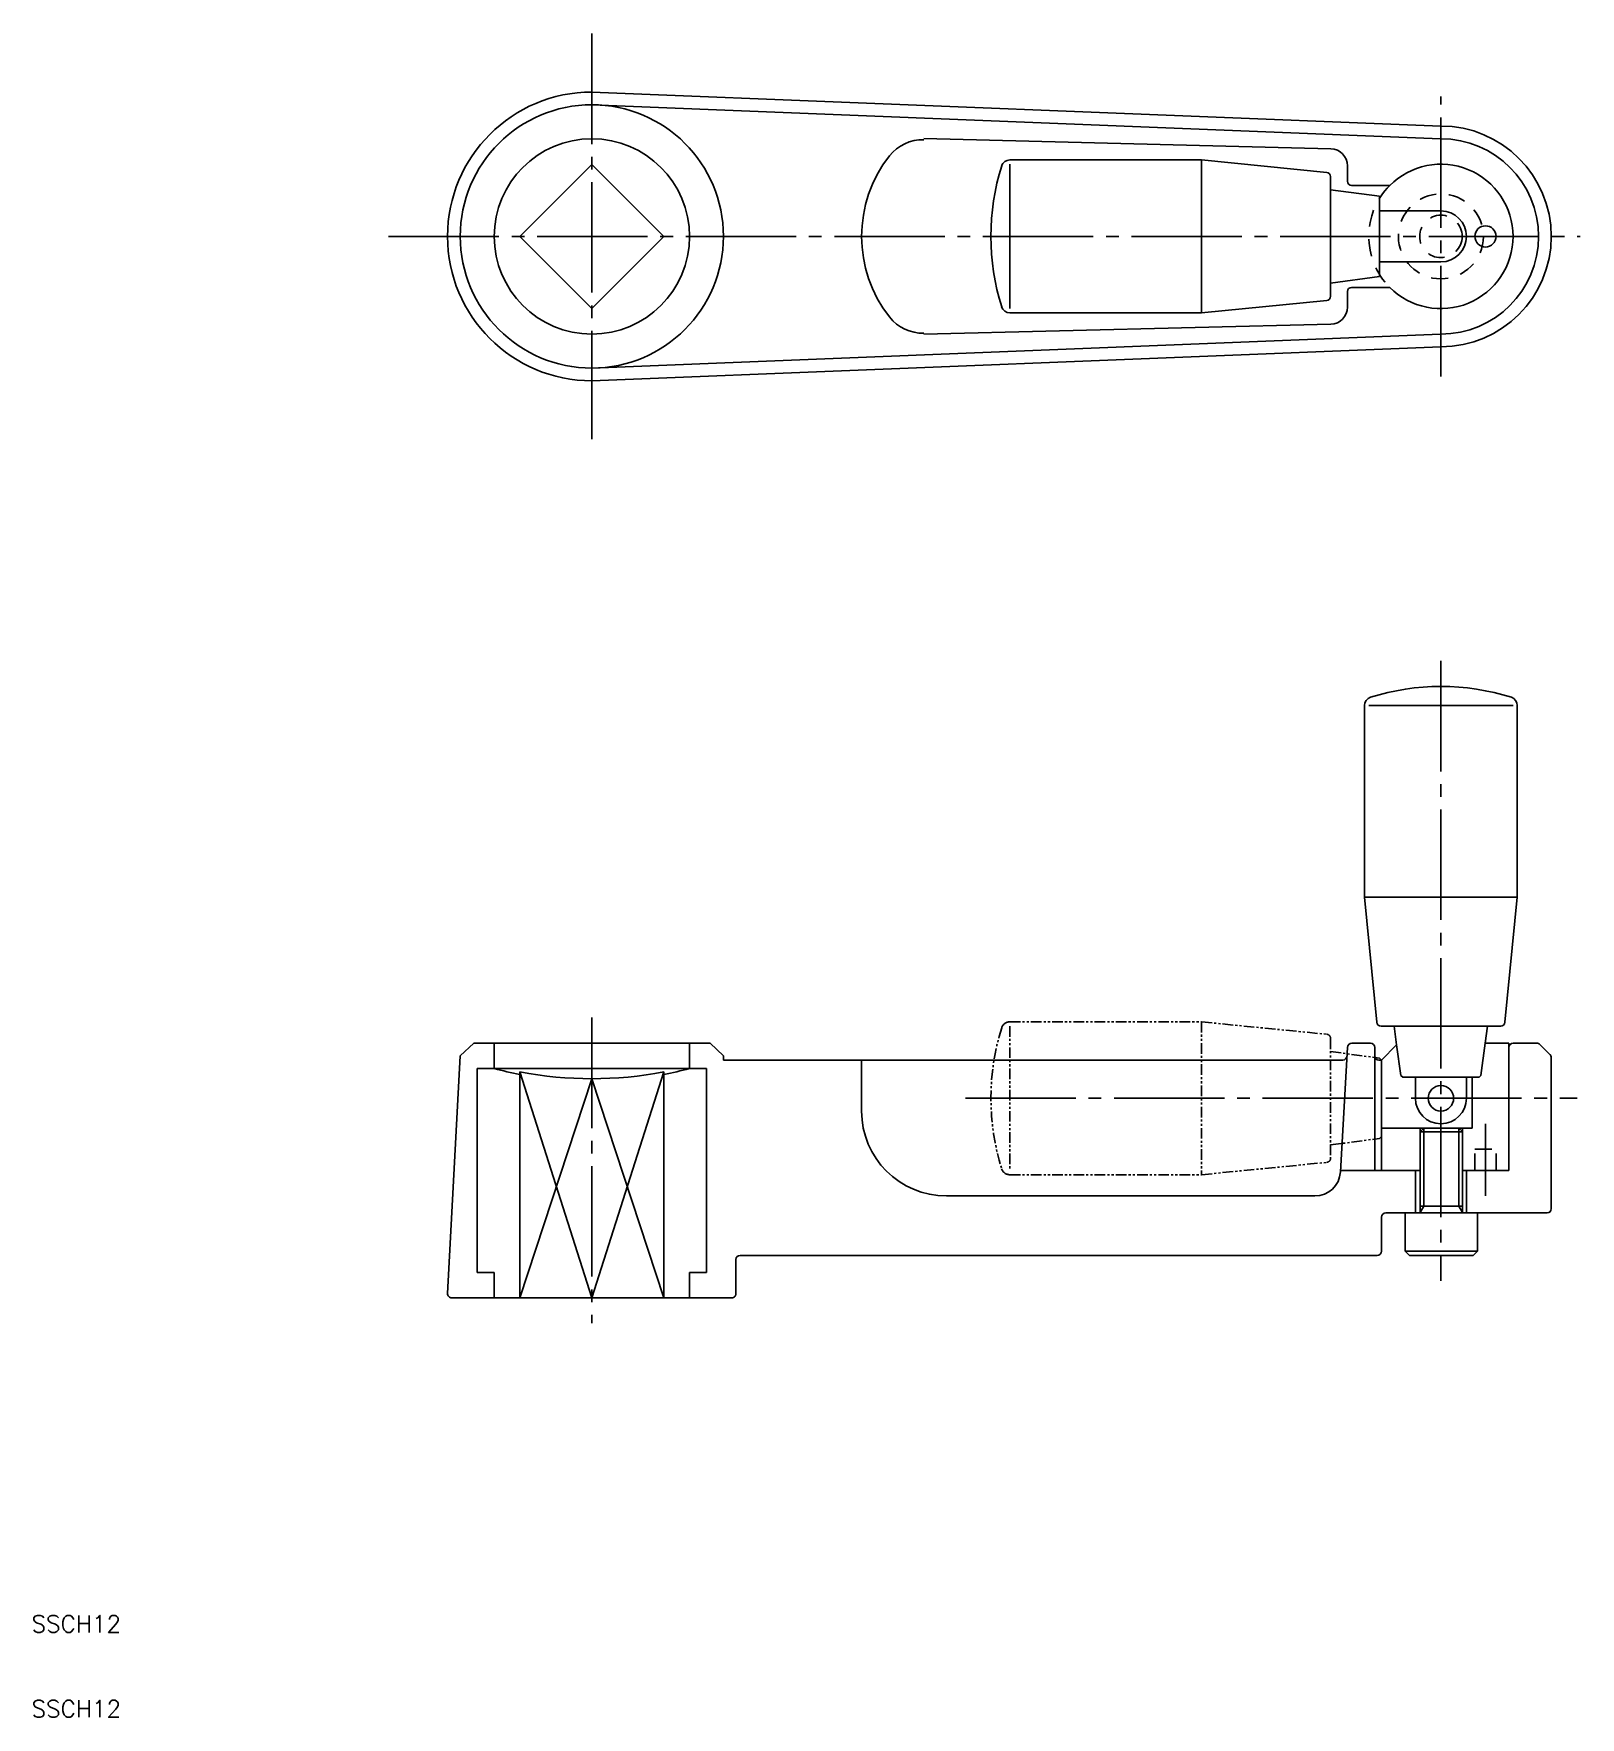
# Model space of a CAD drawing. Extents: x 25 to 207, y 77 to 275.
import ezdxf

# ---------------------------------------------------------------- set-up
doc = ezdxf.new("R2010")
doc.units = 0
for name, pattern in [('CENTER', [17.5, 13, -1.5, 1.5, -1.5]), ('DASHED', [3.5, 2, -1.5]), ('PHANTOM', [2.5, 1.25, -0.25, 0.25, -0.25, 0.25, -0.25])]:
    doc.linetypes.add(name, pattern=pattern)
doc.layers.get('0').update_dxf_attribs({"linetype": 'CONTINUOUS'})
doc.layers.add('CENTER', color=1, linetype='CENTER')
doc.styles.get("Standard").update_dxf_attribs({"font": 'txt.shx', "bigfont": '@extfont2.shx'})

msp = doc.modelspace()

# ---------------------------------------------------------------- linework, layer by layer
at = {"color": 7, "linetype": 'CONTINUOUS'}
for p, q in [((90.34, 268.29), (190.34, 264.29)), ((90.34, 266.79), (190.28, 262.79)), ((177.38, 261.61), (129.45, 262.81)), ((90.34, 259.77), (81.85, 251.29)), ((98.82, 251.29), (90.34, 259.77)), ((139.56, 260.29), (162.14, 260.29)), ((139.56, 259.79), (139.56, 242.79)), ((162.14, 260.29), (176.89, 258.83)), ((162.14, 260.29), (162.14, 242.29)), ((177.34, 258.33), (177.34, 244.24)), ((179.33, 257.79), (179.33, 259.61)), ((177.34, 256.79), (183.11, 256.02)), ((179.83, 257.29), (184.32, 257.29)), ((183.11, 256.02), (183.11, 246.56)), ((183.11, 254.29), (190.34, 254.29)), ((81.85, 251.29), (90.34, 242.8)), ((90.34, 242.8), (98.82, 251.29)), ((183.11, 248.29), (190.34, 248.29)), ((177.34, 245.79), (183.11, 246.56)), ((179.33, 244.79), (179.33, 242.96)), ((179.83, 245.29), (184.32, 245.29)), ((139.56, 242.29), (162.14, 242.29)), ((162.14, 242.29), (176.89, 243.74)), ((177.38, 240.96), (129.45, 239.77)), ((90.34, 235.79), (190.28, 239.79)), ((90.34, 234.29), (190.34, 238.29)), ((181.34, 196.06), (181.34, 173.49)), ((198.84, 196.06), (181.84, 196.06)), ((199.34, 196.06), (199.34, 173.49)), ((181.34, 173.49), (182.79, 158.74)), ((199.34, 173.49), (181.34, 173.49)), ((199.34, 173.49), (197.88, 158.74)), ((197.38, 158.29), (183.29, 158.29)), ((184.84, 158.29), (185.13, 156.08)), ((195.84, 158.29), (195.57, 156.29)), ((74.84, 154.79), (73.34, 126.82)), ((74.84, 154.79), (76.42, 156.29)), ((76.42, 156.29), (104.26, 156.29)), ((78.84, 153.29), (78.84, 156.29)), ((101.84, 153.29), (101.84, 156.29)), ((105.84, 154.79), (104.26, 156.29)), ((105.84, 154.79), (105.86, 154.29)), ((178.5, 141.11), (179.34, 155.79)), ((182.04, 156.29), (179.84, 156.29)), ((182.54, 155.79), (182.54, 141.29)), ((185.13, 156.08), (183.34, 154.29)), ((185.13, 156.08), (185.61, 152.49)), ((195.57, 156.29), (195.06, 152.49)), ((198.34, 156.29), (195.57, 156.29)), ((198.34, 156.29), (198.34, 155.29)), ((198.34, 155.79), (198.34, 141.29)), ((198.34, 155.29), (198.34, 141.29)), ((201.63, 156.29), (198.84, 156.29)), ((203.19, 154.94), (201.98, 156.14)), ((103.84, 153.29), (76.84, 153.29)), ((76.84, 153.29), (76.84, 129.29)), ((81.85, 152.91), (81.85, 126.29)), ((98.82, 152.91), (98.82, 126.29)), ((103.84, 153.29), (103.84, 129.29)), ((105.86, 154.29), (178.78, 154.29)), ((122.11, 148.29), (122.11, 154.29)), ((183.04, 154.29), (183.34, 154.29)), ((183.34, 154.29), (183.34, 141.29)), ((203.34, 154.58), (203.34, 136.79)), ((185.84, 152.29), (185.61, 152.49)), ((194.84, 152.29), (185.84, 152.29)), ((187.34, 152.29), (187.34, 149.79)), ((193.34, 152.29), (193.34, 149.79)), ((194.04, 152.29), (194.04, 146.29)), ((195.06, 152.49), (194.84, 152.29)), ((190.39, 149.79), (190.34, 149.79)), ((194.04, 146.29), (183.34, 146.29)), ((187.89, 136.29), (187.89, 146.29)), ((187.89, 145.85), (188.32, 146.29)), ((187.89, 145.85), (192.89, 145.85)), ((188.32, 146.29), (192.46, 146.29)), ((192.89, 145.86), (192.46, 146.29)), ((192.89, 136.29), (192.89, 146.29)), ((183.34, 141.29), (178.51, 141.29)), ((187.89, 141.29), (183.34, 141.29)), ((187.34, 141.29), (187.34, 136.29)), ((198.34, 141.29), (192.89, 141.29)), ((193.34, 141.29), (193.34, 136.29)), ((175.51, 138.29), (132.11, 138.29)), ((187.89, 137.09), (192.89, 137.09)), ((183.34, 135.79), (183.34, 131.79)), ((202.84, 136.29), (183.84, 136.29)), ((186.14, 131.79), (186.14, 136.29)), ((186.14, 136.29), (194.64, 136.29)), ((194.64, 131.79), (194.64, 136.29)), ((182.84, 131.29), (107.81, 131.29)), ((186.14, 131.79), (194.64, 131.79)), ((186.14, 131.79), (186.64, 131.29)), ((186.64, 131.29), (194.14, 131.29)), ((194.64, 131.79), (194.14, 131.29)), ((78.84, 129.29), (76.84, 129.29)), ((78.84, 129.29), (78.84, 126.29)), ((103.84, 129.29), (101.84, 129.29)), ((101.84, 129.29), (101.84, 126.29)), ((107.31, 130.79), (107.31, 126.82)), ((73.84, 126.29), (106.81, 126.29)), ((101.84, 126.29), (78.84, 126.29))]:
    msp.add_line(p, q, dxfattribs=at)
at = {"color": 3, "linetype": 'PHANTOM'}
for p, q in [((139.56, 158.79), (162.14, 158.79)), ((162.14, 158.79), (176.89, 157.33)), ((162.14, 158.79), (162.14, 140.79)), ((139.56, 158.29), (139.56, 141.29)), ((177.34, 156.84), (177.34, 142.74)), ((177.34, 155.29), (183.11, 154.52)), ((177.34, 144.29), (183.11, 145.06)), ((139.56, 140.79), (162.14, 140.79)), ((162.14, 140.79), (176.89, 142.24))]:
    msp.add_line(p, q, dxfattribs=at)
at = {"color": 3, "linetype": 'CONTINUOUS'}
for p, q in [((81.85, 152.91), (90.34, 126.29)), ((90.34, 126.29), (98.82, 152.91)), ((90.34, 152.09), (81.85, 126.29)), ((98.82, 126.29), (90.34, 152.09)), ((188.32, 137.09), (188.32, 146.29)), ((192.46, 137.09), (192.46, 146.29)), ((188.32, 137.09), (187.89, 136.34)), ((192.46, 137.09), (192.89, 136.34))]:
    msp.add_line(p, q, dxfattribs=at)
at = {"color": 3, "linetype": 'DASHED'}
for p, q in [((183.34, 154.29), (183.11, 154.52)), ((183.34, 145.29), (183.11, 145.06)), ((194.34, 143.79), (196.84, 143.79)), ((194.34, 141.29), (194.34, 143.79)), ((196.84, 141.29), (196.84, 143.79))]:
    msp.add_line(p, q, dxfattribs=at)
at = {"color": 7, "linetype": 'CONTINUOUS'}
for centre, radius in [((90.34, 251.29), 15.5), ((90.34, 251.29), 11.5), ((195.59, 251.29), 1.25), ((190.34, 149.79), 1.5)]:
    msp.add_circle(centre, radius, dxfattribs=at)
at = {"color": 3, "linetype": 'DASHED'}
for radius in [5, 2.5]:
    msp.add_circle((190.34, 251.29), radius, dxfattribs=at)
at = {"color": 7, "linetype": 'CONTINUOUS'}
for centre, radius, start, end in [((90.34, 251.29), 17, 90, 270), ((190.34, 251.29), 13, 270, 90), ((129.32, 257.68), 5, 88.5679, 141.8476), ((190.34, 251.29), 11.5, 270, 90), ((137.47, 251.29), 15.36, 141.8476, 218.1524), ((139.56, 259.29), 1, 90, 162.5985), ((177.33, 259.61), 2, 0, 88.5679), ((190.34, 251.29), 8.5, 224.9009, 135.0991), ((165.09, 251.29), 27.75, 162.5985, 197.4015), ((176.84, 258.33), 0.5, 0, 84.3641), ((179.83, 257.79), 0.5, 180, 270), ((190.34, 251.29), 3, 270, 90), ((176.84, 244.24), 0.5, 275.6359, 0), ((179.83, 244.79), 0.5, 90, 180), ((139.56, 243.29), 1, 197.4015, 270), ((177.33, 242.96), 2, 271.4321, 0), ((129.32, 244.89), 5, 218.1524, 271.4321), ((190.34, 170.54), 27.75, 72.5985, 107.4015), ((182.34, 196.06), 1, 107.4015, 180), ((198.34, 196.06), 1, 0, 72.5985), ((183.29, 158.79), 0.5, 185.6359, 270), ((197.38, 158.79), 0.5, 270, 354.3641), ((178.78, 154.79), 0.5, 270, 356.748), ((179.84, 155.79), 0.5, 90, 180), ((182.04, 155.79), 0.5, 0, 90), ((183.04, 154.79), 0.5, 180, 270), ((198.84, 155.79), 0.5, 90, 180), ((201.63, 155.79), 0.5, 45, 90), ((202.84, 154.58), 0.5, 0, 45), ((90.34, 196.62), 44.83, 255.1372, 259.0903), ((90.34, 196.62), 44.53, 259.0159, 280.9841), ((90.34, 196.62), 44.83, 280.9097, 284.8628), ((190.34, 149.79), 3, 180, 0), ((132.11, 148.29), 10, 180, 270), ((175.51, 141.29), 3, 270, 356.6335), ((183.84, 141.79), 0.5, 267.8706, 270), ((183.84, 135.79), 0.5, 90, 180), ((202.84, 136.79), 0.5, 270, 0), ((107.81, 130.79), 0.5, 90, 180), ((182.84, 131.79), 0.5, 270, 0), ((73.84, 126.79), 0.5, 176.9306, 270), ((106.81, 126.79), 0.5, 270, 3.0128)]:
    msp.add_arc(centre, radius, start, end, dxfattribs=at)
at = {"color": 3, "linetype": 'DASHED'}
for centre, radius, start, end in [((190.34, 251.29), 8.5, 135.0991, 224.9009), ((176.84, 156.84), 0.5, 0, 84.3641)]:
    msp.add_arc(centre, radius, start, end, dxfattribs=at)
at = {"color": 3, "linetype": 'PHANTOM'}
for centre, radius, start, end in [((139.56, 157.79), 1, 90, 162.5985), ((165.09, 149.79), 27.75, 162.5985, 197.4015), ((139.56, 141.79), 1, 197.4015, 270), ((176.84, 142.74), 0.5, 275.6359, 0)]:
    msp.add_arc(centre, radius, start, end, dxfattribs=at)
at = {"layer": 'CENTER', "color": 1, "linetype": 'CENTER'}
for p, q in [((90.34, 275.17), (90.34, 227.41)), ((190.34, 234.81), (190.34, 267.76)), ((66.4, 251.29), (206.76, 251.29)), ((190.34, 201.29), (190.34, 128.29)), ((90.34, 159.29), (90.34, 123.29)), ((134.34, 149.79), (206.39, 149.79)), ((195.59, 146.79), (195.59, 138.29))]:
    msp.add_line(p, q, dxfattribs=at)

# ---------------------------------------------------------------- texts
at = {"color": 7, "linetype": 'CONTINUOUS'}
for p in [(24.34, 86.89), (24.34, 76.89)]:
    msp.add_text('SSCH12', height=2, dxfattribs=at).set_placement(p)

doc.saveas('drawing.dxf')
